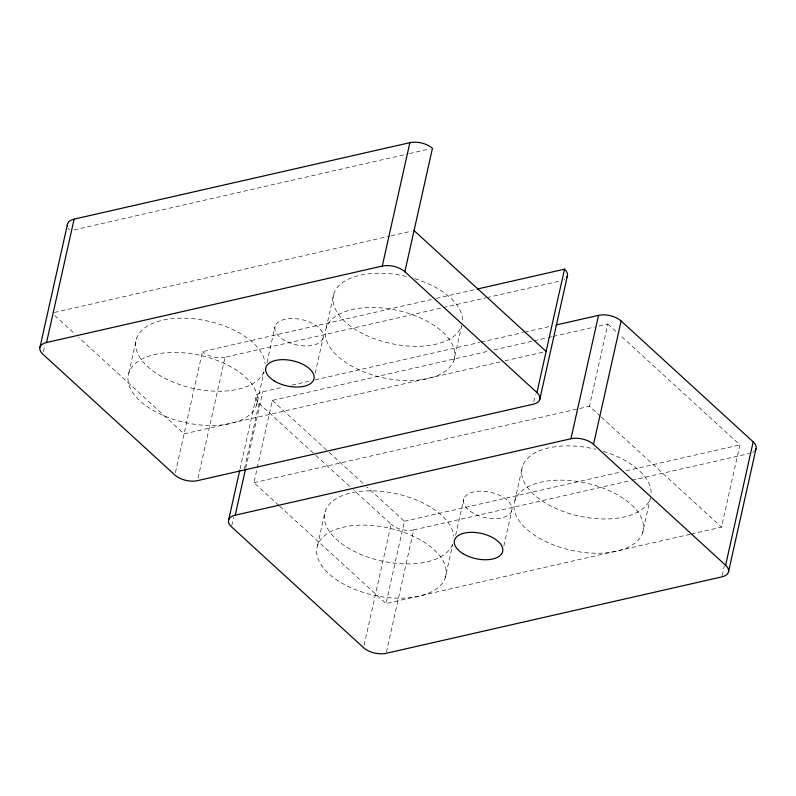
<?xml version="1.0" encoding="UTF-8"?>
<svg xmlns="http://www.w3.org/2000/svg" width="796" height="796" viewBox="0 0 796 796"><rect width="100%" height="100%" fill="white"/><g stroke="black" fill="none" stroke-linecap="round" stroke-linejoin="round"><path stroke-width="0.6" stroke-dasharray="3.98 2.98" d="M43.362 351.733L44.705 345.683M128.833 373.035L136.494 338.758M175.428 472.605L202.463 351.623L431.332 299.505M198.015 478.237L225.059 357.255L442.009 307.853M240.024 469.023L256.252 396.438M256.62 404.925A65.909 34.437 12.6 0 0 169.896 352.519A65.909 34.437 12.6 0 0 151.658 409.492A65.909 34.437 12.6 0 0 256.62 404.925L264.023 371.832M266.998 362.548L275.108 326.251M231.755 525.609L233.646 517.141M244.462 468.754L259.068 403.423A16.477 8.607 12.6 0 1 262.789 391.791L283.396 387.105M245.755 468.008L262.789 391.791M278.709 505.331L253.944 482.665L272.332 400.398L489.152 351.026M315.186 373.294L323.027 338.21A24.716 12.915 12.6 0 0 290.51 318.559A24.716 12.915 12.6 0 0 283.665 339.922A24.716 12.915 12.6 0 0 323.027 338.21M326.191 328.091L333.852 293.814A65.909 34.437 12.6 0 1 408.288 276.869M317.495 545.708L325.156 511.43M364.09 645.267L391.135 524.295L353.533 489.878M690.033 534.305L386.01 603.537L404.398 521.271L366.797 486.853M386.408 652.113L413.721 529.927L630.681 480.525M453.989 359.981A65.909 34.437 12.6 0 0 367.264 307.574A65.909 34.437 12.6 0 0 349.016 364.548A65.909 34.437 12.6 0 0 453.989 359.981L461.65 325.703A65.909 34.437 12.6 0 1 387.214 342.658A65.909 34.437 12.6 0 1 333.852 293.814M445.292 577.597A65.909 34.437 12.6 0 0 358.568 525.191A65.909 34.437 12.6 0 0 340.32 582.165A65.909 34.437 12.6 0 0 445.292 577.597L452.685 544.504M455.66 535.211L463.779 498.923M533.748 401.791L535.37 394.527M503.858 545.966L511.699 510.883A24.716 12.915 12.6 0 0 479.172 491.231A24.716 12.915 12.6 0 0 472.336 512.594A24.716 12.915 12.6 0 0 511.699 510.883M514.863 500.764L522.524 466.486M600.473 416.338L589.458 406.268L607.855 324.002L595.736 326.758M642.651 532.653A65.909 34.437 12.6 0 0 555.926 480.247A65.909 34.437 12.6 0 0 537.688 537.22A65.909 34.437 12.6 0 0 642.651 532.653L650.312 498.376A65.909 34.437 12.6 0 1 576.254 515.41A65.909 34.437 12.6 0 1 522.405 466.864A65.909 34.437 12.6 0 1 595.846 449.262M691.246 534.026L721.524 527.131L739.912 444.874L619.776 334.917M722.151 575.667L724.31 565.986M74.018 229.925L408.288 153.817M409.492 153.538L430.039 148.862M54.427 312.47L389.891 236.074M391.105 235.805L411.651 231.129M436.178 298.4L476.157 289.296M443.223 307.584L485.65 297.923M486.853 297.644L559.578 281.087M291.883 385.174L308.848 381.304M314.908 379.921L479.749 342.389M480.953 342.111L523.38 332.459M524.594 332.181L550.046 326.38M493.988 349.932L532.753 341.106M533.967 340.827L547.29 337.793M548.504 337.514L552.135 336.688M553.339 336.41L594.522 327.037M500.157 361.911L184.075 433.89L78.605 337.365M505.002 360.807L543.718 351.991M253.944 482.665L589.458 406.268M404.398 521.271L621.208 471.899M626.054 470.794L739.912 444.874M631.895 480.247L749.454 453.481M607.855 324.002L618.86 334.071M601.388 417.174L721.524 527.131M272.332 400.398L328.28 451.601M329.196 452.446L365.881 486.018M259.068 403.423L315.007 454.625M315.922 455.461L352.608 489.043M279.625 506.166L386.01 603.537M54.765 315.534L74.943 334.002M414.825 278.69A65.909 34.437 12.6 0 1 462.486 321.037M263.884 371.772A65.909 34.437 12.6 0 1 161.658 376.578A65.909 34.437 12.6 0 1 170.125 318.868A65.909 34.437 12.6 0 1 265.088 363.573M225.059 357.255A16.477 8.607 12.6 0 1 202.463 351.623M564.971 279.098A16.477 8.607 12.6 0 1 564.046 279.655M69.61 229.964A16.477 8.607 12.6 0 1 68.317 228.263M603.497 451.362A65.909 34.437 12.6 0 1 651.058 494.893M452.546 544.444A65.909 34.437 12.6 0 1 350.32 549.25A65.909 34.437 12.6 0 1 358.787 491.53A65.909 34.437 12.6 0 1 453.75 536.235M413.721 529.927A16.477 8.607 12.6 0 1 391.135 524.295M754.449 451.133A16.477 8.607 12.6 0 1 752.717 452.317"/><path stroke-width="1.19" d="M39.999 347.165L67.58 223.775M46.546 342.519L74.127 219.119L409.86 142.673A16.477 8.607 12.6 0 1 432.447 148.315L404.865 271.705L536.932 392.577A16.477 8.607 12.6 0 1 533.211 404.209L197.478 480.655A16.477 8.607 12.6 0 1 174.881 475.023L42.815 354.15A16.477 8.607 12.6 0 1 46.546 342.519L382.279 266.073A16.477 8.607 12.6 0 1 404.865 271.705M228.671 519.838L239.755 470.237M556.106 325.007L598.522 315.345A16.477 8.607 12.6 0 1 621.119 320.977L753.185 441.85L725.604 565.25A16.477 8.607 12.6 0 1 721.872 576.881L386.14 653.327A16.477 8.607 12.6 0 1 363.553 647.685L231.487 526.823A16.477 8.607 12.6 0 1 235.208 515.191L245.486 469.222M382.279 266.073L409.86 142.673M536.932 392.577L564.513 269.177L477.361 289.028M539.748 399.562L567.329 276.162M235.208 515.191L570.941 438.745L598.522 315.345M725.604 565.25L593.537 444.377L621.119 320.977M728.42 572.225L756.001 448.835M414.059 230.571L546.126 351.444M564.513 269.177A16.477 8.607 12.6 0 1 566.453 277.764M67.541 226.452A16.477 8.607 12.6 0 1 74.127 219.119M753.185 441.85A16.477 8.607 12.6 0 1 755.125 450.436M570.941 438.745A16.477 8.607 12.6 0 1 593.537 444.377M274.471 381.055A24.716 12.915 12.6 0 0 313.833 379.344A24.716 12.915 12.6 0 0 281.316 359.692A24.716 12.915 12.6 0 0 274.471 381.055M463.143 553.727A24.716 12.915 12.6 0 0 502.505 552.016A24.716 12.915 12.6 0 0 469.978 532.365A24.716 12.915 12.6 0 0 463.143 553.727"/></g></svg>
